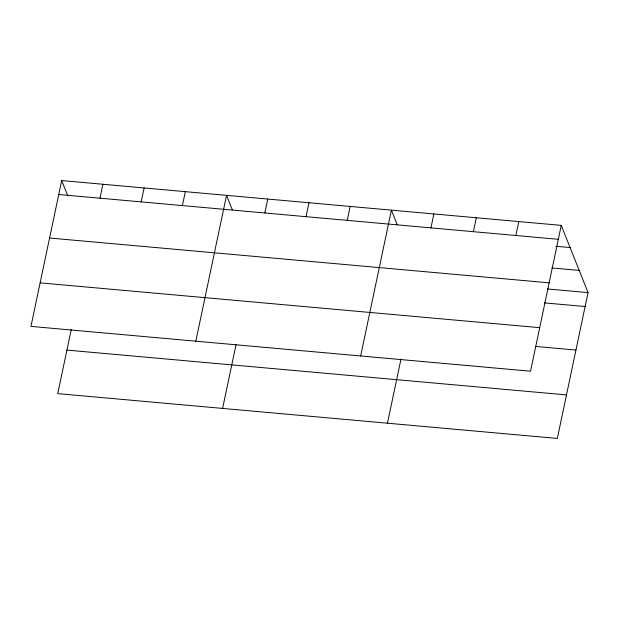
<?xml version="1.0" encoding="UTF-8"?>
<svg xmlns="http://www.w3.org/2000/svg" width="619" height="619" viewBox="0 0 619 619"><rect width="100%" height="100%" fill="white"/><g stroke="black" fill="none" stroke-linecap="round" stroke-linejoin="round"><path stroke-width="0.93" d="M61.683 180.562L30.95 326.391L530.529 371.207L561.255 225.378L61.683 180.562L67.804 195.929M71.247 329.54L57.745 393.622L557.317 438.438L588.05 292.609L561.255 225.378M99.961 198.188L102.893 184.261M141.178 201.887L144.111 187.959M182.388 205.585L185.329 191.658M195.813 341.177L226.539 195.356L232.318 209.856M222.6 408.408L236.11 344.334M264.824 212.975L267.756 199.047M306.034 216.673L308.974 202.746M347.251 220.372L350.184 206.444M360.668 355.971L391.401 210.143L397.181 224.643M387.463 423.203L400.965 359.121M430.932 227.877L433.865 213.95M473.396 231.684L476.328 217.756M515.859 235.499L518.792 221.563M58.743 194.498L558.323 239.305M555.947 246.292L570.099 247.561M551.846 267.965L579.206 270.418M49.574 238.021L549.146 282.829M547.475 288.965L588.05 292.609M544.534 302.892L585.117 306.537M40.119 282.868L539.698 327.675M535.365 346.423L575.941 350.06M66.914 350.099L566.493 394.907"/></g></svg>
